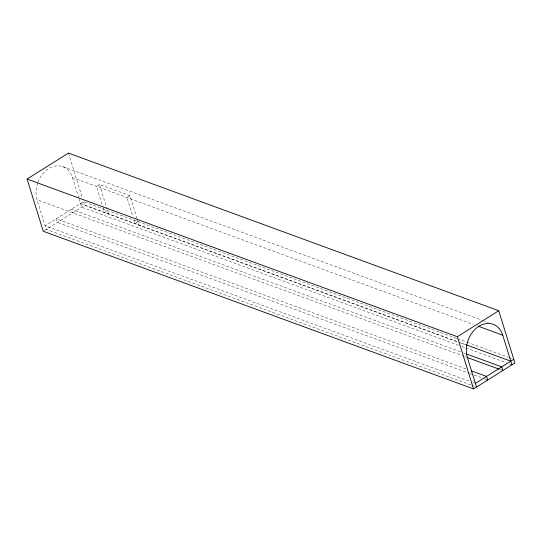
<?xml version="1.0" encoding="UTF-8"?>
<svg xmlns="http://www.w3.org/2000/svg" width="542" height="542" viewBox="0 0 542 542"><rect width="100%" height="100%" fill="white"/><g stroke="black" fill="none" stroke-linecap="round" stroke-linejoin="round"><path stroke-width="0.41" stroke-dasharray="2.71 2.03" d="M137.038 218.48L129.972 195.655L99.484 184.483L96.496 186.36L102.831 206.827M456.574 338.344L83.502 201.658L45.121 225.763L469.839 381.365M44.458 230.526L84.627 205.296L457.699 341.982M129.972 195.655L126.984 197.532L132.831 216.421M138.014 221.631L135.026 223.507L133.806 219.571M62.913 166.672L482.068 320.241M482.868 320.532L488.423 322.571M37.886 182.39A23.455 18.021 -69.9 0 1 55.833 165.94A23.455 18.021 -69.9 0 1 72.472 177.559L473.356 324.434M457.373 338.635L466.106 341.839M466.906 342.124L508.213 357.259M509.006 357.551L512.183 358.716M80.514 203.535L465.503 344.583M460.876 343.147L465.646 344.888M458.722 345.329L81.639 207.173L79.051 198.812M461.899 346.487L465.077 347.652M465.869 347.944L506.357 362.774M509.534 363.939L511.12 364.522M460.422 351.758L71.429 209.239L72.553 212.877M463.6 352.923L465.185 353.499M37.635 183.108A23.455 18.021 -69.9 0 0 37.08 199.788L463.932 356.263M464.724 356.555L466.31 357.137M499.649 369.353L502.827 370.518M465.896 368.845L56.26 218.765L57.384 222.403L469.399 373.357M470.199 373.648L473.369 374.807M474.162 375.098L483.694 378.587M484.487 378.878L487.658 380.044M473.017 382.53L474.602 383.113M470.964 385.003L46.246 229.395L37.08 199.788M471.757 385.294L474.934 386.46M137.282 219.266L139.138 225.269M99.484 184.483L107.038 208.887M108.651 214.097L107.526 210.459L104.538 212.335L103.075 207.613M68.468 153.088L82.269 197.674M83.502 201.658L84.627 205.296M72.472 177.559L78.807 198.026"/><path stroke-width="0.81" d="M27.1 179.063L68.468 153.088L498.742 310.729L514.9 362.937L473.532 388.912L43.258 231.271L27.1 179.063L457.373 336.704L498.742 310.729M475.395 383.404L513.775 359.299M478.119 326.176L502.746 335.2L511.912 364.813M466.296 344.875L510.788 361.175M466.77 354.082L501.702 366.88L502.827 370.518M467.102 357.429L498.857 369.061M471.452 370.884L486.533 376.405L487.658 380.044M476.52 387.042L467.353 357.429A23.455 18.021 -69.9 0 1 478.857 326.311A23.455 18.021 -69.9 0 1 502.746 335.2M457.373 336.704L473.532 388.912"/></g></svg>
